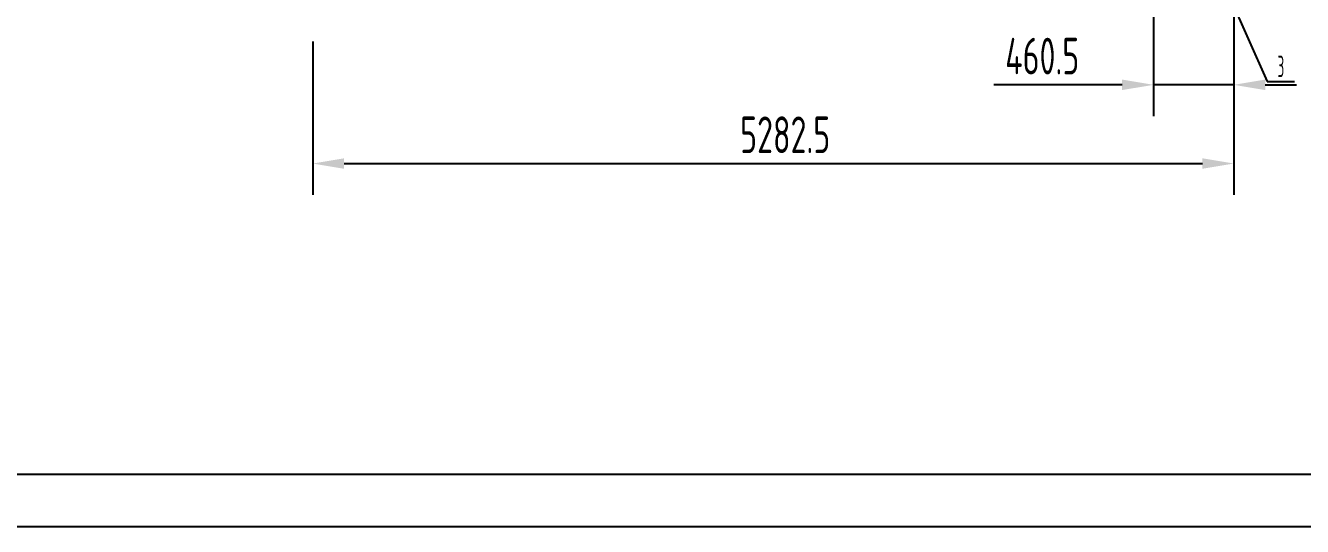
# Model space of a CAD drawing. Header units: millimetres. Extents: x 0 to 25200, y -693 to 17820.
# Drawn here: x 5564 to 12887, y 0 to 2873 of the extents above; entities that cross this region are included whole.
import ezdxf
from ezdxf.enums import TextEntityAlignment as Align

# ---------------------------------------------------------------- set-up
doc = ezdxf.new("R2010")
doc.units = ezdxf.units.MM
doc.header["$LTSCALE"] = 600
doc.linetypes.add('K', pattern=[2.5, 1.25, -0.25, 0.25, -0.25, 0.25, -0.25])
for name, color, linetype in [('01', 7, 'Continuous'), ('02', 1, 'Continuous'), ('07', 6, 'K'), ('08', 1, 'Continuous'), ('11', 3, 'Continuous')]:
    doc.layers.add(name, color=color, linetype=linetype)
doc.styles.get("Standard").update_dxf_attribs({"font": 'isocp', "width": 0.707, "bigfont": 'intecad.shx'})
doc.dimstyles.new('INTE', dxfattribs={"dimscale": 60, "dimtxt": 3.5, "dimasz": 3, "dimexe": 3, "dimexo": 0, "dimgap": 1, "dimtad": 1, "dimdsep": 46, "dimtxsty": 'Standard', "dimcen": 0, "dimclrd": 1, "dimclre": 1, "dimclrt": 3, "dimadec": 0, "dimazin": 0, "dimtfac": 1, "dimtmove": 0, "dimatfit": 0, "dimfxl": 1, "dimarcsym": 0})

# ---------------------------------------------------------------- blocks, each defined once
blk = doc.blocks.new('*D864')
at = {"layer": '08', "color": 1, "lineweight": -2, "ltscale": 1.2}
for p, q in [((12032.9, 3116.4), (12032.9, 2353.2)), ((12493.4, 2954.8), (12493.4, 2353.2)), ((11852.9, 2533.2), (11116.2, 2533.2)), ((12493.4, 2533.2), (12032.9, 2533.2)), ((12673.4, 2533.2), (12853.4, 2533.2))]:
    blk.add_line(p, q, dxfattribs=at)
at = {"layer": '08', "color": 1, "ltscale": 1.2}
for points in [[(11852.9, 2563.2), (11852.9, 2503.2), (12032.9, 2533.2)], [(12673.4, 2563.2), (12673.4, 2503.2), (12493.4, 2533.2)]]:
    blk.add_solid(points, dxfattribs=at)
at = {"layer": 'Defpoints', "color": 0, "ltscale": 1.2}
for p in [(12032.9, 3116.4), (12493.4, 2954.8), (12493.4, 2533.2)]:
    blk.add_point(p, dxfattribs=at)
at = {"layer": '08', "color": 3, "ltscale": 1.2, "insert": (11394.5, 2698.2), "char_height": 210, "attachment_point": 5}
blk.add_mtext('460.5', dxfattribs=at)
blk = doc.blocks.new('*D875')
at = {"layer": '08', "color": 1, "lineweight": -2, "ltscale": 1.2}
for p, q in [((7210.9, 2782.5), (7210.9, 1901.7)), ((12493.4, 2782.5), (12493.4, 1901.7)), ((7390.9, 2081.7), (12313.4, 2081.7))]:
    blk.add_line(p, q, dxfattribs=at)
at = {"layer": '08', "color": 1, "ltscale": 1.2}
for points in [[(7390.9, 2111.7), (7390.9, 2051.7), (7210.9, 2081.7)], [(12313.4, 2111.7), (12313.4, 2051.7), (12493.4, 2081.7)]]:
    blk.add_solid(points, dxfattribs=at)
at = {"layer": 'Defpoints', "color": 0, "ltscale": 1.2}
for p in [(7210.9, 2782.5), (12493.4, 2782.5), (12493.4, 2081.7)]:
    blk.add_point(p, dxfattribs=at)
at = {"layer": '08', "color": 3, "ltscale": 1.2, "insert": (9920.4, 2246.7), "char_height": 210, "attachment_point": 5}
blk.add_mtext('5282.5', dxfattribs=at)
blk = doc.blocks.new('*U968')
at = {"layer": '01'}
blk.add_lwpolyline([(25, 5), (415, 5)], dxfattribs=at)
at = {"layer": '02'}
blk.add_lwpolyline([(0, 0), (420, 0)], dxfattribs=at)

msp = doc.modelspace()

# ---------------------------------------------------------------- linework, layer by layer
at = {"layer": '02', "ltscale": 1.2}
for p, q in [((12316.528, 3382.466), (12685.678, 2551.938)), ((12685.678, 2551.938), (12840.678, 2551.938))]:
    msp.add_line(p, q, dxfattribs=at)

# ---------------------------------------------------------------- block references
at = {"layer": '07', "xscale": 60, "yscale": 60, "zscale": 60}
msp.add_blockref('*U968', (0, 0), dxfattribs=at)

# ---------------------------------------------------------------- texts
at = {"layer": '11', "ltscale": 1.2, "width": 0.527686}
msp.add_text('3', height=123.744, dxfattribs=at).set_placement((12743.869, 2576.938), (12782.487, 2576.938), align=Align.FIT)

# ---------------------------------------------------------------- dimensions: what is measured, and where the dimension line sits
at = {"layer": '08', "ltscale": 1.2}
for base, p1, p2, picture, middle in [((12493.404, 2533.221), (12032.904, 3116.406), (12493.404, 2954.812), '*D864', (11394.547, 2533.221)), ((12493.404, 2081.682), (7210.904, 2782.516), (12493.404, 2782.516), '*D875', (9920.442, 2081.682))]:
    dim = msp.add_linear_dim(base=base, p1=p1, p2=p2, dimstyle='INTE', dxfattribs=at)
    dim.commit()
    dim.dimension.update_dxf_attribs({"geometry": picture, "text_midpoint": middle, "dimtype": 160})

doc.saveas('drawing.dxf')
